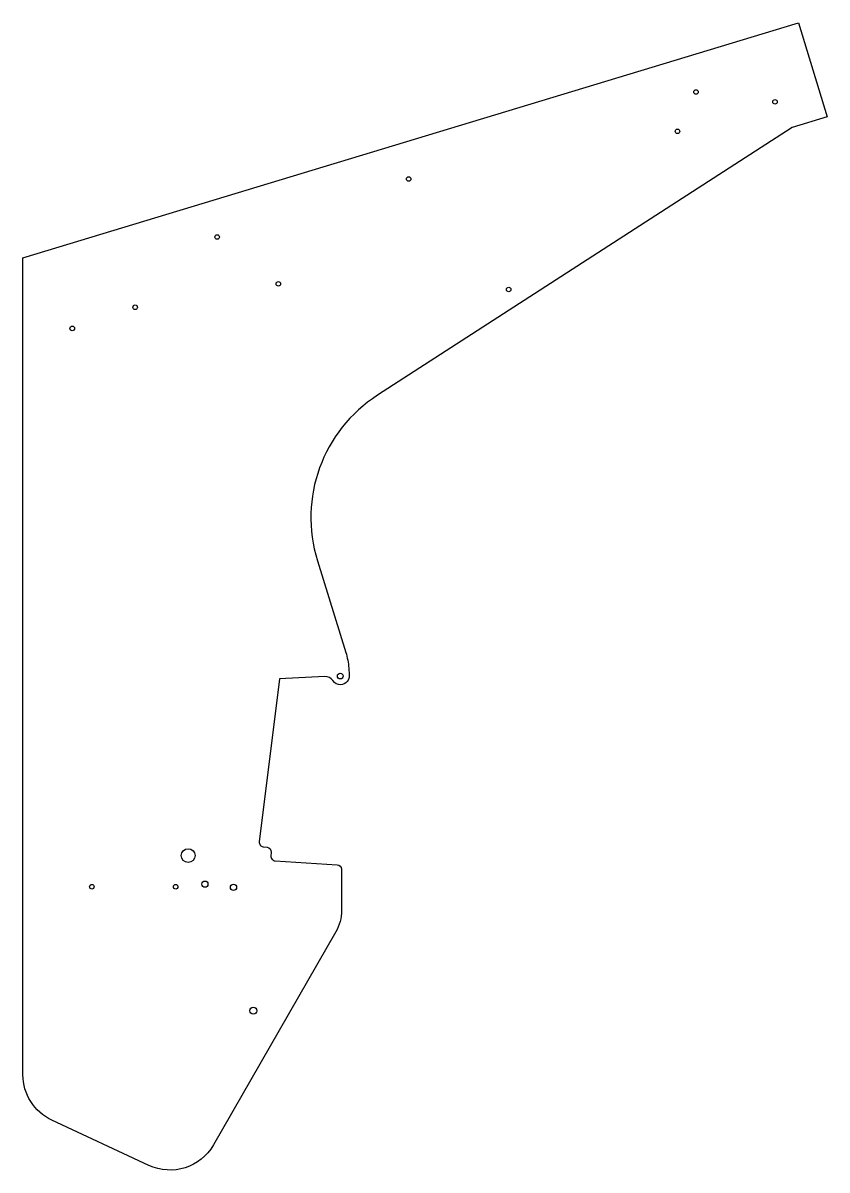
# Model space of a CAD drawing. Header units: inches. Extents: x -5.4 to 16.7, y -15 to 16.5.
import ezdxf

# ---------------------------------------------------------------- set-up
doc = ezdxf.new("R2010")
doc.units = ezdxf.units.IN
doc.layers.get('0').update_dxf_attribs({"linetype": 'CONTINUOUS'})

msp = doc.modelspace()

# ---------------------------------------------------------------- linework, layer by layer
msp.add_lwpolyline([(3.307, -6.774), (3.307, -7.905, -0.131173), (3.15, -8.494), (-0.215, -14.348, -0.389422), (-1.988, -14.909), (-4.654, -13.666, -0.291473), (-5.448, -12.419), (-5.448, 10.021), (15.87, 16.473), (16.651, 13.893), (15.694, 13.603), (4.295, 6.246, 0.336454), (2.644, 1.701), (3.424, -0.816, -0.056216), (3.507, -1.25), (3.521, -1.436, -0.414505), (3.29, -1.705, -0.26638), (3.069, -1.592, 0.26668), (2.847, -1.479), (1.602, -1.542), (1.046, -6.018, 0.414214), (1.155, -6.157), (1.265, -6.171, -0.396093), (1.374, -6.303), (1.367, -6.412, 0.414214), (1.484, -6.545), (3.19, -6.65, -0.396357)], format="xyb", close=True)
for centre, radius in [((13.049, 14.575), 0.0625), ((15.22, 14.307), 0.0625), ((12.542, 13.497), 0.0625), ((5.153, 12.185), 0.0625), ((-0.111, 10.592), 0.0625), ((1.572, 9.308), 0.0625), ((7.901, 9.15), 0.0625), ((-2.364, 8.663), 0.0625), ((-4.092, 8.082), 0.0625), ((3.272, -1.467), 0.0787), ((-0.907, -6.398), 0.188), ((-3.553, -7.255), 0.0625), ((-1.25, -7.255), 0.0625), ((-0.447, -7.184), 0.0848), ((0.339, -7.273), 0.0848), ((0.883, -10.66), 0.0968)]:
    msp.add_circle(centre, radius)

doc.saveas('drawing.dxf')
